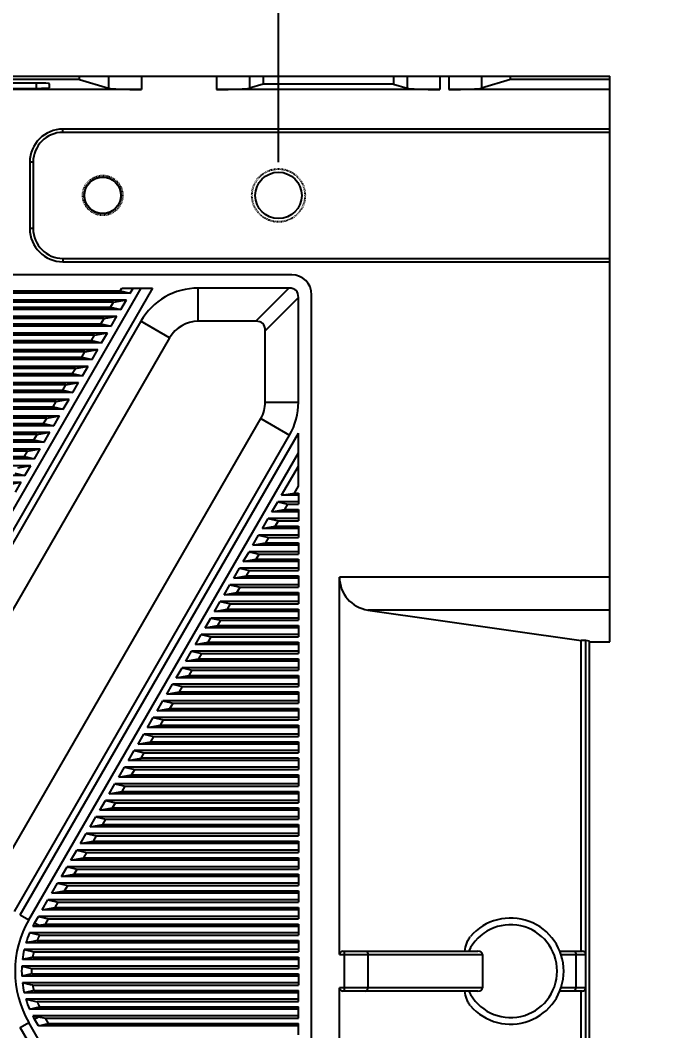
# Model space of a CAD drawing. Header units: millimetres. Extents: x 2185 to 26698, y 9658 to 17427.
# Drawn here: x 7892.6 to 7989.3, y 11007.4 to 11159.8 of the extents above; entities that cross this region are included whole.
import ezdxf

# ---------------------------------------------------------------- set-up
doc = ezdxf.new("R2010")
doc.units = ezdxf.units.MM
doc.linetypes.add('HIDDEN', pattern=[0.2, 0.1, -0.1])
doc.layers.add('02___PRT_ALL_AXES', color=7, linetype='Continuous')
doc.layers.add('DEFAULT_2', color=8, linetype='HIDDEN')
doc.styles.get("Standard").update_dxf_attribs({"font": 'arial.ttf'})
doc.dimstyles.new('我的A-GB-50', dxfattribs={"dimscale": 0.5, "dimtxt": 80, "dimasz": 50, "dimexe": 20, "dimexo": 10, "dimgap": 15, "dimtad": 1, "dimdec": 1, "dimzin": 9, "dimdsep": 46, "dimtxsty": 'Standard', "dimcen": 2.5, "dimadec": 0, "dimazin": 0, "dimtfac": 1, "dimtdec": 1, "dimtmove": 0, "dimatfit": 3, "dimfxl": 2, "dimarcsym": 0})

# ---------------------------------------------------------------- blocks, each defined once
blk = doc.blocks.new('543')
at = {"color": 7, "linetype": 'Continuous'}
for p, q in [((13760.14, 9953.98), (14000.09, 9953.98)), ((13920.12, 9953.48), (13840.12, 9953.48)), ((13913.62, 9952.91), (13846.62, 9952.91)), ((13913.62, 9952.12), (13913.62, 9952.91)), ((13915.62, 9952.21), (13915.62, 9952.82)), ((13920.12, 9953.48), (13920.12, 9953.98)), ((13920.12, 9953.48), (13924.51, 9952.14)), ((13924.51, 9953.98), (13924.51, 9952.14)), ((13929.46, 9953.98), (13929.46, 9951.95)), ((13940.78, 9953.98), (13940.78, 9951.95)), ((13945.73, 9953.98), (13945.73, 9952.14)), ((13947.8, 9953.98), (13947.8, 9952.77)), ((13967.44, 9953.98), (13967.44, 9952.77)), ((13969.51, 9953.98), (13969.51, 9952.14)), ((13974.46, 9953.98), (13974.46, 9951.95)), ((13975.78, 9953.98), (13975.78, 9951.95)), ((13980.73, 9953.98), (13980.73, 9952.14)), ((13985.12, 9953.48), (13980.73, 9952.14)), ((13985.12, 9953.48), (13985.12, 9953.98)), ((14000.09, 9953.48), (13985.12, 9953.48)), ((14000.09, 9868.64), (14000.09, 9953.98)), ((13929.46, 9951.95), (13830.78, 9951.95)), ((13846.62, 9952.12), (13913.62, 9952.12)), ((13974.46, 9951.95), (13940.78, 9951.95)), ((13947.8, 9952.77), (13945.73, 9952.14)), ((13967.44, 9952.77), (13947.8, 9952.77)), ((13967.44, 9952.77), (13969.51, 9952.14)), ((14000.09, 9951.95), (13975.78, 9951.95)), ((13917.62, 9945.48), (13917.62, 9945.98)), ((14000.09, 9945.98), (13917.62, 9945.98)), ((14000.09, 9945.48), (13917.62, 9945.48)), ((13912.62, 9940.98), (13912.62, 9930.98)), ((13913.12, 9940.98), (13912.62, 9940.98)), ((13913.12, 9940.98), (13913.12, 9930.98)), ((13913.12, 9930.98), (13912.62, 9930.98)), ((13917.62, 9926.48), (13917.62, 9925.98)), ((13917.62, 9926.48), (14000.09, 9926.48)), ((13917.62, 9925.98), (14000.09, 9925.98)), ((13952.12, 9924), (13808.12, 9924)), ((13927.78, 9921.25), (13832.46, 9921.25)), ((13833.99, 9921.6), (13926.25, 9921.6)), ((13929.37, 9922), (13892.56, 9858.25)), ((13931.1, 9922), (13893.86, 9857.5)), ((13926.25, 9921.6), (13926.48, 9922)), ((13926.25, 9921.6), (13927.78, 9921.25)), ((13926.48, 9922), (13931.1, 9922)), ((13927.78, 9921.25), (13928.21, 9922)), ((13938.03, 9917), (13938.03, 9922)), ((13951.68, 9922), (13938.03, 9922)), ((13951.68, 9922), (13946.68, 9917)), ((13955.12, 9717), (13955.12, 9921)), ((13833.04, 9920.25), (13927.2, 9920.25)), ((13925.27, 9919.9), (13834.97, 9919.9)), ((13924.81, 9919.1), (13925.27, 9919.9)), ((13925.27, 9919.9), (13927.2, 9920.25)), ((13926.34, 9918.75), (13927.2, 9920.25)), ((13953.12, 9920.57), (13948.12, 9915.57)), ((13953.12, 9904.82), (13953.12, 9920.57)), ((13926.34, 9918.75), (13833.9, 9918.75)), ((13834.48, 9917.75), (13925.76, 9917.75)), ((13835.43, 9919.1), (13924.81, 9919.1)), ((13923.83, 9917.4), (13925.76, 9917.75)), ((13924.81, 9919.1), (13926.34, 9918.75)), ((13924.89, 9916.25), (13925.76, 9917.75)), ((13924.89, 9916.25), (13835.35, 9916.25)), ((13923.83, 9917.4), (13836.41, 9917.4)), ((13836.88, 9916.6), (13923.36, 9916.6)), ((13929.37, 9917), (13894.73, 9857)), ((13923.36, 9916.6), (13923.83, 9917.4)), ((13923.36, 9916.6), (13924.89, 9916.25)), ((13933.7, 9914.5), (13929.37, 9917)), ((13946.68, 9917), (13938.03, 9917)), ((13835.92, 9915.25), (13924.32, 9915.25)), ((13922.38, 9914.9), (13837.86, 9914.9)), ((13921.92, 9914.1), (13922.38, 9914.9)), ((13922.38, 9914.9), (13924.32, 9915.25)), ((13923.45, 9913.75), (13924.32, 9915.25)), ((13948.12, 9904.82), (13948.12, 9915.57)), ((13923.45, 9913.75), (13836.79, 9913.75)), ((13838.32, 9914.1), (13921.92, 9914.1)), ((13933.7, 9914.5), (13899.06, 9854.5)), ((13921.92, 9914.1), (13923.45, 9913.75)), ((13837.37, 9912.75), (13922.87, 9912.75)), ((13920.94, 9912.4), (13839.3, 9912.4)), ((13920.48, 9911.6), (13920.94, 9912.4)), ((13920.94, 9912.4), (13922.87, 9912.75)), ((13922.01, 9911.25), (13922.87, 9912.75)), ((13922.01, 9911.25), (13838.23, 9911.25)), ((13838.81, 9910.25), (13921.43, 9910.25)), ((13839.76, 9911.6), (13920.48, 9911.6)), ((13919.5, 9909.9), (13921.43, 9910.25)), ((13920.48, 9911.6), (13922.01, 9911.25)), ((13920.56, 9908.75), (13921.43, 9910.25)), ((13920.56, 9908.75), (13839.68, 9908.75)), ((13919.5, 9909.9), (13840.74, 9909.9)), ((13841.21, 9909.1), (13919.03, 9909.1)), ((13919.03, 9909.1), (13919.5, 9909.9)), ((13919.03, 9909.1), (13920.56, 9908.75)), ((13840.25, 9907.75), (13919.99, 9907.75)), ((13918.05, 9907.4), (13842.19, 9907.4)), ((13917.59, 9906.6), (13918.05, 9907.4)), ((13918.05, 9907.4), (13919.99, 9907.75)), ((13919.12, 9906.25), (13919.99, 9907.75)), ((13919.12, 9906.25), (13841.12, 9906.25)), ((13842.65, 9906.6), (13917.59, 9906.6)), ((13917.59, 9906.6), (13919.12, 9906.25)), ((13841.7, 9905.25), (13918.54, 9905.25)), ((13916.61, 9904.9), (13843.63, 9904.9)), ((13844.09, 9904.1), (13916.15, 9904.1)), ((13916.15, 9904.1), (13916.61, 9904.9)), ((13916.15, 9904.1), (13917.68, 9903.75)), ((13916.61, 9904.9), (13918.54, 9905.25)), ((13917.68, 9903.75), (13918.54, 9905.25)), ((13948.12, 9904.82), (13953.12, 9904.82)), ((13917.68, 9903.75), (13842.56, 9903.75)), ((13843.14, 9902.75), (13917.1, 9902.75)), ((13915.17, 9902.4), (13917.1, 9902.75)), ((13916.23, 9901.25), (13917.1, 9902.75)), ((13915.17, 9902.4), (13845.07, 9902.4)), ((13905.99, 9830.5), (13947.45, 9902.32)), ((13914.7, 9901.6), (13915.17, 9902.4)), ((13914.7, 9901.6), (13916.23, 9901.25)), ((13947.45, 9902.32), (13951.78, 9899.82)), ((13910.32, 9828), (13951.78, 9899.82)), ((13911.18, 9827.5), (13953.12, 9900.14)), ((13913.26, 9899.1), (13913.72, 9899.9)), ((13913.72, 9899.9), (13915.66, 9900.25)), ((13914.79, 9898.75), (13915.66, 9900.25)), ((13953.12, 9892.14), (13953.12, 9900.14)), ((13913.26, 9899.1), (13914.79, 9898.75)), ((13911.82, 9896.6), (13912.28, 9897.4)), ((13911.82, 9896.6), (13913.35, 9896.25)), ((13912.28, 9897.4), (13914.21, 9897.75)), ((13912.48, 9826.75), (13953.12, 9897.14)), ((13913.35, 9896.25), (13914.21, 9897.75)), ((13847.47, 9895.25), (13912.77, 9895.25)), ((13910.84, 9894.9), (13912.77, 9895.25)), ((13911.9, 9893.75), (13912.77, 9895.25)), ((13950.59, 9890.75), (13953.12, 9895.14)), ((13911.9, 9893.75), (13848.34, 9893.75)), ((13910.37, 9894.1), (13911.9, 9893.75)), ((13848.91, 9892.75), (13911.33, 9892.75)), ((13909.39, 9892.4), (13911.33, 9892.75)), ((13910.46, 9891.25), (13911.33, 9892.75)), ((13952.52, 9891.1), (13953.12, 9892.14)), ((13950.59, 9890.75), (13952.52, 9891.1)), ((13953.12, 9890.75), (13950.59, 9890.75)), ((13952.52, 9891.1), (13953.12, 9891.1)), ((13953.12, 9891.1), (13953.12, 9889.4)), ((13949.14, 9888.25), (13950.01, 9889.75)), ((13953.12, 9889.75), (13950.01, 9889.75)), ((13950.01, 9889.75), (13951.54, 9889.4)), ((13951.08, 9888.6), (13951.54, 9889.4)), ((13951.54, 9889.4), (13953.12, 9889.4)), ((13949.14, 9888.25), (13951.08, 9888.6)), ((13953.12, 9888.25), (13949.14, 9888.25)), ((13951.08, 9888.6), (13953.12, 9888.6)), ((13953.12, 9888.6), (13953.12, 9886.9)), ((13947.7, 9885.75), (13948.57, 9887.25)), ((13947.7, 9885.75), (13949.63, 9886.1)), ((13953.12, 9885.75), (13947.7, 9885.75)), ((13953.12, 9887.25), (13948.57, 9887.25)), ((13948.57, 9887.25), (13950.1, 9886.9)), ((13949.63, 9886.1), (13950.1, 9886.9)), ((13949.63, 9886.1), (13953.12, 9886.1)), ((13950.1, 9886.9), (13953.12, 9886.9)), ((13953.12, 9886.1), (13953.12, 9884.4)), ((13946.26, 9883.25), (13947.12, 9884.75)), ((13953.12, 9884.75), (13947.12, 9884.75)), ((13947.12, 9884.75), (13948.65, 9884.4)), ((13948.19, 9883.6), (13948.65, 9884.4)), ((13948.65, 9884.4), (13953.12, 9884.4)), ((13946.26, 9883.25), (13948.19, 9883.6)), ((13953.12, 9883.25), (13946.26, 9883.25)), ((13948.19, 9883.6), (13953.12, 9883.6)), ((13953.12, 9883.6), (13953.12, 9881.9)), ((13944.81, 9880.75), (13945.68, 9882.25)), ((13953.12, 9882.25), (13945.68, 9882.25)), ((13945.68, 9882.25), (13947.21, 9881.9)), ((13946.75, 9881.1), (13947.21, 9881.9)), ((13947.21, 9881.9), (13953.12, 9881.9)), ((13943.37, 9878.25), (13944.24, 9879.75)), ((13953.12, 9879.75), (13944.24, 9879.75)), ((13944.24, 9879.75), (13945.77, 9879.4)), ((13944.81, 9880.75), (13946.75, 9881.1)), ((13953.12, 9880.75), (13944.81, 9880.75)), ((13946.75, 9881.1), (13953.12, 9881.1)), ((13953.12, 9881.1), (13953.12, 9879.4)), ((13943.37, 9878.25), (13945.3, 9878.6)), ((13953.12, 9878.25), (13943.37, 9878.25)), ((13945.3, 9878.6), (13945.77, 9879.4)), ((13945.3, 9878.6), (13953.12, 9878.6)), ((13945.77, 9879.4), (13953.12, 9879.4)), ((13953.12, 9878.6), (13953.12, 9876.9)), ((14000.09, 9878.4), (13959.31, 9878.4)), ((13959.31, 9821.5), (13959.31, 9878.4)), ((13941.93, 9875.75), (13942.79, 9877.25)), ((13953.12, 9877.25), (13942.79, 9877.25)), ((13942.79, 9877.25), (13944.32, 9876.9)), ((13943.86, 9876.1), (13944.32, 9876.9)), ((13944.32, 9876.9), (13953.12, 9876.9)), ((13941.93, 9875.75), (13943.86, 9876.1)), ((13953.12, 9875.75), (13941.93, 9875.75)), ((13943.86, 9876.1), (13953.12, 9876.1)), ((13953.12, 9876.1), (13953.12, 9874.4)), ((13940.48, 9873.25), (13941.35, 9874.75)), ((13940.48, 9873.25), (13942.42, 9873.6)), ((13953.12, 9874.75), (13941.35, 9874.75)), ((13941.35, 9874.75), (13942.88, 9874.4)), ((13942.42, 9873.6), (13942.88, 9874.4)), ((13942.42, 9873.6), (13953.12, 9873.6)), ((13942.88, 9874.4), (13953.12, 9874.4)), ((13953.12, 9873.6), (13953.12, 9871.9)), ((13939.04, 9870.75), (13939.91, 9872.25)), ((13953.12, 9872.25), (13939.91, 9872.25)), ((13939.91, 9872.25), (13941.44, 9871.9)), ((13953.12, 9873.25), (13940.48, 9873.25)), ((14000.09, 9873.45), (13963.61, 9873.45)), ((13963.61, 9873.45), (13995.73, 9868.87)), ((13939.04, 9870.75), (13940.97, 9871.1)), ((13953.12, 9870.75), (13939.04, 9870.75)), ((13940.97, 9871.1), (13941.44, 9871.9)), ((13940.97, 9871.1), (13953.12, 9871.1)), ((13941.44, 9871.9), (13953.12, 9871.9)), ((13953.12, 9871.1), (13953.12, 9869.4)), ((13937.6, 9868.25), (13938.46, 9869.75)), ((13953.12, 9869.75), (13938.46, 9869.75)), ((13938.46, 9869.75), (13939.99, 9869.4)), ((13939.53, 9868.6), (13939.99, 9869.4)), ((13939.99, 9869.4), (13953.12, 9869.4)), ((13937.6, 9868.25), (13939.53, 9868.6)), ((13953.12, 9868.25), (13937.6, 9868.25)), ((13939.53, 9868.6), (13953.12, 9868.6)), ((13953.12, 9868.6), (13953.12, 9866.9)), ((13996.43, 9868.87), (13995.73, 9868.87)), ((13995.73, 9822), (13995.73, 9868.87)), ((13997.02, 9868.78), (13996.43, 9868.87)), ((13996.43, 9769.14), (13996.43, 9868.87)), ((13997.02, 9769.22), (13997.02, 9868.78)), ((13997.02, 9868.64), (14000.09, 9868.64)), ((13936.15, 9865.75), (13937.02, 9867.25)), ((13936.15, 9865.75), (13938.09, 9866.1)), ((13953.12, 9867.25), (13937.02, 9867.25)), ((13937.02, 9867.25), (13938.55, 9866.9)), ((13938.09, 9866.1), (13938.55, 9866.9)), ((13938.09, 9866.1), (13953.12, 9866.1)), ((13938.55, 9866.9), (13953.12, 9866.9)), ((13953.12, 9866.1), (13953.12, 9864.4)), ((13934.71, 9863.25), (13935.58, 9864.75)), ((13953.12, 9864.75), (13935.58, 9864.75)), ((13935.58, 9864.75), (13937.11, 9864.4)), ((13953.12, 9865.75), (13936.15, 9865.75)), ((13934.71, 9863.25), (13936.64, 9863.6)), ((13953.12, 9863.25), (13934.71, 9863.25)), ((13936.64, 9863.6), (13937.11, 9864.4)), ((13936.64, 9863.6), (13953.12, 9863.6)), ((13937.11, 9864.4), (13953.12, 9864.4)), ((13953.12, 9863.6), (13953.12, 9861.9)), ((13933.27, 9860.75), (13934.13, 9862.25)), ((13953.12, 9862.25), (13934.13, 9862.25)), ((13934.13, 9862.25), (13935.66, 9861.9)), ((13935.2, 9861.1), (13935.66, 9861.9)), ((13935.66, 9861.9), (13953.12, 9861.9)), ((13933.27, 9860.75), (13935.2, 9861.1)), ((13953.12, 9860.75), (13933.27, 9860.75)), ((13935.2, 9861.1), (13953.12, 9861.1)), ((13953.12, 9861.1), (13953.12, 9859.4)), ((13931.82, 9858.25), (13932.69, 9859.75)), ((13931.82, 9858.25), (13933.76, 9858.6)), ((13953.12, 9859.75), (13932.69, 9859.75)), ((13932.69, 9859.75), (13934.22, 9859.4)), ((13933.76, 9858.6), (13934.22, 9859.4)), ((13933.76, 9858.6), (13953.12, 9858.6)), ((13934.22, 9859.4), (13953.12, 9859.4)), ((13953.12, 9858.6), (13953.12, 9856.9)), ((13930.38, 9855.75), (13931.25, 9857.25)), ((13953.12, 9857.25), (13931.25, 9857.25)), ((13931.25, 9857.25), (13932.78, 9856.9)), ((13953.12, 9858.25), (13931.82, 9858.25)), ((13932.31, 9856.1), (13932.78, 9856.9)), ((13932.78, 9856.9), (13953.12, 9856.9)), ((13930.38, 9855.75), (13932.31, 9856.1)), ((13953.12, 9855.75), (13930.38, 9855.75)), ((13932.31, 9856.1), (13953.12, 9856.1)), ((13953.12, 9856.1), (13953.12, 9854.4)), ((13928.94, 9853.25), (13929.8, 9854.75)), ((13953.12, 9854.75), (13929.8, 9854.75)), ((13929.8, 9854.75), (13931.33, 9854.4)), ((13930.87, 9853.6), (13931.33, 9854.4)), ((13931.33, 9854.4), (13953.12, 9854.4)), ((13927.49, 9850.75), (13928.36, 9852.25)), ((13953.12, 9852.25), (13928.36, 9852.25)), ((13928.36, 9852.25), (13929.89, 9851.9)), ((13928.94, 9853.25), (13930.87, 9853.6)), ((13953.12, 9853.25), (13928.94, 9853.25)), ((13930.87, 9853.6), (13953.12, 9853.6)), ((13953.12, 9853.6), (13953.12, 9851.9)), ((13927.49, 9850.75), (13929.43, 9851.1)), ((13953.12, 9850.75), (13927.49, 9850.75)), ((13929.43, 9851.1), (13929.89, 9851.9)), ((13953.12, 9851.1), (13929.43, 9851.1)), ((13929.89, 9851.9), (13953.12, 9851.9)), ((13953.12, 9851.1), (13953.12, 9849.4)), ((13926.05, 9848.25), (13926.91, 9849.75)), ((13953.12, 9849.75), (13926.91, 9849.75)), ((13926.91, 9849.75), (13928.44, 9849.4)), ((13927.98, 9848.6), (13928.44, 9849.4)), ((13928.44, 9849.4), (13953.12, 9849.4)), ((13926.05, 9848.25), (13927.98, 9848.6)), ((13953.12, 9848.25), (13926.05, 9848.25)), ((13927.98, 9848.6), (13953.12, 9848.6)), ((13953.12, 9848.6), (13953.12, 9846.9)), ((13924.61, 9845.75), (13925.47, 9847.25)), ((13953.12, 9847.25), (13925.47, 9847.25)), ((13925.47, 9847.25), (13927, 9846.9)), ((13926.54, 9846.1), (13927, 9846.9)), ((13927, 9846.9), (13953.12, 9846.9)), ((13923.16, 9843.25), (13924.03, 9844.75)), ((13953.12, 9844.75), (13924.03, 9844.75)), ((13924.03, 9844.75), (13925.56, 9844.4)), ((13924.61, 9845.75), (13926.54, 9846.1)), ((13953.12, 9845.75), (13924.61, 9845.75)), ((13926.54, 9846.1), (13953.12, 9846.1)), ((13953.12, 9846.1), (13953.12, 9844.4)), ((13923.16, 9843.25), (13925.1, 9843.6)), ((13953.12, 9843.25), (13923.16, 9843.25)), ((13925.1, 9843.6), (13925.56, 9844.4)), ((13925.1, 9843.6), (13953.12, 9843.6)), ((13925.56, 9844.4), (13953.12, 9844.4)), ((13953.12, 9843.6), (13953.12, 9841.9)), ((13921.72, 9840.75), (13922.58, 9842.25)), ((13953.12, 9842.25), (13922.58, 9842.25)), ((13922.58, 9842.25), (13924.11, 9841.9)), ((13923.65, 9841.1), (13924.11, 9841.9)), ((13924.11, 9841.9), (13953.12, 9841.9)), ((13921.72, 9840.75), (13923.65, 9841.1)), ((13953.12, 9840.75), (13921.72, 9840.75)), ((13923.65, 9841.1), (13953.12, 9841.1)), ((13953.12, 9841.1), (13953.12, 9839.4)), ((13920.28, 9838.25), (13921.14, 9839.75)), ((13920.28, 9838.25), (13922.21, 9838.6)), ((13953.12, 9839.75), (13921.14, 9839.75)), ((13921.14, 9839.75), (13922.67, 9839.4)), ((13922.21, 9838.6), (13922.67, 9839.4)), ((13922.21, 9838.6), (13953.12, 9838.6)), ((13922.67, 9839.4), (13953.12, 9839.4)), ((13953.12, 9838.6), (13953.12, 9836.9)), ((13918.83, 9835.75), (13919.7, 9837.25)), ((13953.12, 9837.25), (13919.7, 9837.25)), ((13919.7, 9837.25), (13921.23, 9836.9)), ((13953.12, 9838.25), (13920.28, 9838.25)), ((13918.83, 9835.75), (13920.77, 9836.1)), ((13953.12, 9835.75), (13918.83, 9835.75)), ((13920.77, 9836.1), (13921.23, 9836.9)), ((13920.77, 9836.1), (13953.12, 9836.1)), ((13921.23, 9836.9), (13953.12, 9836.9)), ((13953.12, 9836.1), (13953.12, 9834.4)), ((13917.39, 9833.25), (13918.25, 9834.75)), ((13953.12, 9834.75), (13918.25, 9834.75)), ((13918.25, 9834.75), (13919.78, 9834.4)), ((13919.32, 9833.6), (13919.78, 9834.4)), ((13919.78, 9834.4), (13953.12, 9834.4)), ((13917.39, 9833.25), (13919.32, 9833.6)), ((13953.12, 9833.25), (13917.39, 9833.25)), ((13919.32, 9833.6), (13953.12, 9833.6)), ((13953.12, 9833.6), (13953.12, 9831.9)), ((13915.95, 9830.75), (13916.81, 9832.25)), ((13915.95, 9830.75), (13917.88, 9831.1)), ((13953.12, 9832.25), (13916.81, 9832.25)), ((13916.81, 9832.25), (13918.34, 9831.9)), ((13917.88, 9831.1), (13918.34, 9831.9)), ((13917.88, 9831.1), (13953.12, 9831.1)), ((13918.34, 9831.9), (13953.12, 9831.9)), ((13953.12, 9831.1), (13953.12, 9829.4)), ((13914.5, 9828.25), (13915.37, 9829.75)), ((13953.12, 9829.75), (13915.37, 9829.75)), ((13915.37, 9829.75), (13916.9, 9829.4)), ((13953.12, 9830.75), (13915.95, 9830.75)), ((13916.44, 9828.6), (13916.9, 9829.4)), ((13916.9, 9829.4), (13953.12, 9829.4)), ((13914.5, 9828.25), (13916.44, 9828.6)), ((13953.12, 9828.25), (13914.5, 9828.25)), ((13916.44, 9828.6), (13953.12, 9828.6)), ((13953.12, 9828.6), (13953.12, 9826.9)), ((13911.18, 9827.5), (13912.48, 9826.75)), ((13913.35, 9826.25), (13913.92, 9827.25)), ((13953.12, 9827.25), (13913.92, 9827.25)), ((13913.92, 9827.25), (13915.45, 9826.9)), ((13914.99, 9826.1), (13915.45, 9826.9)), ((13915.45, 9826.9), (13953.12, 9826.9)), ((13953.12, 9825.75), (13913.07, 9825.75)), ((13913.94, 9825.91), (13913.35, 9826.25)), ((13913.94, 9825.91), (13914.99, 9826.1)), ((13914.99, 9826.1), (13953.12, 9826.1)), ((13953.12, 9826.1), (13953.12, 9824.4)), ((13953.12, 9824.75), (13912.59, 9824.75)), ((13914.08, 9824.4), (13912.59, 9824.75)), ((13913.75, 9823.6), (13953.12, 9823.6)), ((13914.08, 9824.4), (13953.12, 9824.4)), ((13953.12, 9823.6), (13953.12, 9821.9)), ((13953.12, 9822.25), (13911.77, 9822.25)), ((13911.77, 9822.25), (13913.23, 9821.9)), ((13953.12, 9823.25), (13912.04, 9823.25)), ((13913.23, 9821.9), (13953.12, 9821.9)), ((13959.81, 9822), (13963.25, 9822)), ((13960.07, 9816), (13960.07, 9822)), ((13992.54, 9822), (13995.93, 9822)), ((13953.12, 9820.75), (13911.51, 9820.75)), ((13913.08, 9821.1), (13953.12, 9821.1)), ((13953.12, 9821.1), (13953.12, 9819.4)), ((13959.31, 9821.5), (13963.61, 9821.5)), ((13963.61, 9821.5), (13963.61, 9816.5)), ((13992.72, 9821.5), (13996.43, 9821.5)), ((13994.97, 9816.5), (13994.97, 9821.5)), ((13953.12, 9819.75), (13911.42, 9819.75)), ((13911.42, 9819.75), (13912.91, 9819.4)), ((13912.91, 9819.4), (13953.12, 9819.4)), ((13912.91, 9818.6), (13911.42, 9818.25)), ((13953.12, 9818.25), (13911.42, 9818.25)), ((13953.12, 9817.25), (13911.51, 9817.25)), ((13912.91, 9818.6), (13953.12, 9818.6)), ((13953.12, 9818.6), (13953.12, 9816.9)), ((13913.23, 9816.1), (13911.77, 9815.75)), ((13953.12, 9815.75), (13911.77, 9815.75)), ((13913.08, 9816.9), (13953.12, 9816.9)), ((13913.23, 9816.1), (13953.12, 9816.1)), ((13953.12, 9814.4), (13953.12, 9816.1)), ((13963.61, 9816.5), (13959.31, 9816.5)), ((13959.31, 9759.6), (13959.31, 9816.5)), ((13963.25, 9816), (13959.81, 9816)), ((13995.93, 9816), (13992.54, 9816)), ((13996.43, 9816.5), (13992.72, 9816.5)), ((13995.73, 9769.14), (13995.73, 9816)), ((13953.12, 9814.75), (13912.04, 9814.75)), ((13913.75, 9814.4), (13953.12, 9814.4)), ((13912.59, 9813.25), (13914.08, 9813.6)), ((13953.12, 9813.25), (13912.59, 9813.25)), ((13914.08, 9813.6), (13953.12, 9813.6)), ((13953.12, 9811.9), (13953.12, 9813.6)), ((13911.18, 9810.5), (13912.48, 9811.25)), ((13953.12, 9740.86), (13912.48, 9811.25)), ((13953.12, 9812.25), (13913.07, 9812.25)), ((13913.35, 9811.75), (13913.94, 9812.09)), ((13913.92, 9810.75), (13913.35, 9811.75)), ((13913.92, 9810.75), (13915.45, 9811.1)), ((13913.94, 9812.09), (13914.99, 9811.9)), ((13914.99, 9811.9), (13953.12, 9811.9)), ((13915.45, 9811.1), (13914.99, 9811.9)), ((13915.45, 9811.1), (13953.12, 9811.1)), ((13953.12, 9809.4), (13953.12, 9811.1)), ((13953.12, 9737.86), (13911.18, 9810.5)), ((13953.12, 9810.75), (13913.92, 9810.75))]:
    blk.add_line(p, q, dxfattribs=at)
for centre, radius in [((13950.12, 9935.98), 3.5), ((13950.12, 9935.98), 3.5), ((13950.12, 9935.98), 3.5), ((13923.62, 9935.98), 2.75), ((13923.62, 9935.98), 2.75), ((13923.62, 9935.98), 2.75)]:
    blk.add_circle(centre, radius, dxfattribs=at)
at = {"color": 2, "linetype": 'Continuous'}
blk.add_circle((13950.12, 9935.98), 3.5, dxfattribs=at)
at = {"color": 3, "linetype": 'Continuous'}
blk.add_circle((13923.62, 9935.98), 2.75, dxfattribs=at)
at = {"color": 7, "linetype": 'Continuous'}
for centre, radius, start, end in [((13917.62, 9940.98), 5, 90, 180), ((13917.62, 9940.98), 4.5, 90, 180), ((13917.62, 9930.98), 5, 180, 270), ((13917.62, 9930.98), 4.5, 180, 270), ((13952.12, 9921), 3, 0, 90), ((13938.03, 9912), 10, 90, 150), ((13938.03, 9912), 5, 90, 150), ((13943.12, 9904.82), 5, 330, 0), ((13943.12, 9904.82), 10, 330, 0), ((13925.9, 9819), 15.5, 150, 210), ((13985.12, 9819), 8, 220.7874, 139.2126), ((13925.9, 9819), 14.5, 150, 152.2563), ((13944.45, 9657.38), 171.28, 100.2604, 100.555), ((13985.12, 9819), 7, 205.3769, 154.6231), ((13925.9, 9819), 14.5, 156.6372, 162.9562), ((13962.35, 9582.61), 245.85, 101.4029, 101.8083), ((13925.9, 9819), 13, 155.4565, 159.2773), ((13925.9, 9819), 14.5, 167.0478, 173.0681), ((13925.9, 9819), 13, 167.1102, 170.7038), ((13995.93, 9821.5), 0.5, 0, 90), ((14021.06, 9334.67), 498.27, 102.5161, 102.7005), ((13925.9, 9819), 14.5, 177.0351, 182.9649), ((13925.9, 9819), 13, 178.2368, 181.7632), ((13925.9, 9819), 14.5, 186.9319, 192.9522), ((14021.06, 10303.34), 498.27, 257.2995, 257.4839), ((13925.9, 9819), 13, 189.2962, 192.8898), ((13995.93, 9816.5), 0.5, 270, 0), ((13925.9, 9819), 14.5, 197.0438, 203.3628), ((13964.82, 10067.41), 258.12, 258.2013, 258.5875), ((13925.9, 9819), 13, 200.7227, 204.5435), ((13925.9, 9819), 14.5, 207.7437, 210), ((13944.45, 9980.63), 171.28, 259.445, 259.7396)]:
    blk.add_arc(centre, radius, start, end, dxfattribs=at)
for centre, major_axis, ratio, start_param, end_param in [((13913.62, 9952.82), (2, 0), 0.043661, 0, 1.570796), ((13913.62, 9952.21), (2, 0), 0.043661, -1.570796, 0), ((13929.46, 9952.17), (5, 0), 0.043661, -2.999697, -1.570796), ((13940.78, 9952.17), (5, 0), 0.043661, -1.570796, -0.141895), ((13974.46, 9952.17), (5, 0), 0.043661, -2.999697, -1.570796), ((13975.78, 9952.17), (5, 0), 0.043661, -1.570796, -0.141895), ((13935.72, 9904.6), (17.04, 17.04), 0.207514, -0.20461, 0.20461), ((13930.72, 9899.6), (-17.04, -17.04), 0.207514, 2.936982, 3.346203), ((13964.31, 9878.4), (0, 5), 1, 1.570796, 2.999697), ((13959.81, 9821.5), (0, 0.5), 1, 0, 1.570796), ((13959.81, 9816.5), (0, 0.5), 1, -4.712389, -3.538198), ((13959.81, 9816.5), (0.5, 0), 1, -1.967401, -1.570796)]:
    blk.add_ellipse(centre, major_axis=major_axis, ratio=ratio, start_param=start_param, end_param=end_param, dxfattribs=at)
for points, knots in [([(13978.21, 9822), (13978.28, 9822.41), (13978.42, 9823.02), (13978.73, 9823.76), (13978.94, 9824.09), (13979.06, 9824.23)], [0, 0, 0, 0, 0.518653, 0.766653, 1, 1, 1, 1]), ([(13963.25, 9822), (13963.3, 9822), (13963.4, 9821.97), (13963.52, 9821.86), (13963.59, 9821.69), (13963.61, 9821.57), (13963.61, 9821.5)], [0, 0, 0, 0, 0.20928, 0.444593, 0.712343, 1, 1, 1, 1]), ([(13994.62, 9822), (13994.66, 9822), (13994.76, 9821.97), (13994.88, 9821.86), (13994.95, 9821.69), (13994.97, 9821.57), (13994.97, 9821.5)], [0, 0, 0, 0, 0.20928, 0.444593, 0.712343, 1, 1, 1, 1]), ([(13963.25, 9816), (13963.3, 9816), (13963.4, 9816.03), (13963.52, 9816.15), (13963.59, 9816.31), (13963.61, 9816.44), (13963.61, 9816.5)], [0, 0, 0, 0, 0.20928, 0.444593, 0.712343, 1, 1, 1, 1]), ([(13979.06, 9813.78), (13978.94, 9813.92), (13978.73, 9814.25), (13978.42, 9814.99), (13978.28, 9815.59), (13978.21, 9816)], [0, 0, 0, 0, 0.233349, 0.481349, 1, 1, 1, 1]), ([(13994.62, 9816), (13994.66, 9816), (13994.76, 9816.03), (13994.88, 9816.15), (13994.95, 9816.31), (13994.97, 9816.44), (13994.97, 9816.5)], [0, 0, 0, 0, 0.20928, 0.444593, 0.712343, 1, 1, 1, 1])]:
    blk.add_open_spline(points, degree=3, knots=knots, dxfattribs=at)
at = {"layer": '02___PRT_ALL_AXES', "color": 7, "linetype": 'Continuous'}
for p, q in [((13904.77, 9901.6), (13914.7, 9901.6)), ((13916.23, 9901.25), (13905.32, 9901.25)), ((13906.16, 9900.25), (13915.66, 9900.25)), ((13913.72, 9899.9), (13906.32, 9899.9)), ((13906.53, 9899.1), (13913.26, 9899.1)), ((13914.79, 9898.75), (13906.55, 9898.75)), ((13905.78, 9896.6), (13911.82, 9896.6)), ((13912.28, 9897.4), (13906.28, 9897.4)), ((13906.41, 9897.75), (13914.21, 9897.75)), ((13913.35, 9896.25), (13905.44, 9896.25)), ((13963.25, 9822), (13980.18, 9822)), ((13963.61, 9821.5), (13980.89, 9821.5)), ((13980.89, 9821.5), (13980.89, 9816.5)), ((13980.18, 9816), (13963.25, 9816)), ((13980.89, 9816.5), (13963.61, 9816.5))]:
    blk.add_line(p, q, dxfattribs=at)
for centre, start_param, end_param in [((13980.18, 9821.5), 0, 1.570796), ((13980.18, 9816.5), -1.570796, 0)]:
    blk.add_ellipse(centre, major_axis=(0.707, 0), ratio=0.707107, start_param=start_param, end_param=end_param, dxfattribs=at)
at = {"layer": 'DEFAULT_2', "color": 8, "linetype": 'HIDDEN'}
for centre, radius in [((13950.12, 9935.98), 4), ((13923.62, 9935.98), 3)]:
    blk.add_circle(centre, radius, dxfattribs=at)
blk = doc.blocks.new('*D108')
at = {"color": 0, "lineweight": -2, "transparency": 16777216}
for p, q in [((7791.55, 11138.36), (7791.55, 11228.59)), ((7931.55, 11138.36), (7931.55, 11228.59)), ((7816.55, 11218.59), (7906.55, 11218.59)), ((7931.55, 11218.59), (8245.77, 11218.59))]:
    blk.add_line(p, q, dxfattribs=at)
at = {"color": 0, "transparency": 16777216}
for points in [[(7816.55, 11222.76), (7816.55, 11214.43), (7791.55, 11218.59)], [(7906.55, 11222.76), (7906.55, 11214.43), (7931.55, 11218.59)]]:
    blk.add_solid(points, dxfattribs=at)
at = {"layer": 'Defpoints', "color": 0, "transparency": 16777216}
for p in [(7931.55, 11218.59), (7791.55, 11133.36), (7931.55, 11133.36)]:
    blk.add_point(p, dxfattribs=at)
at = {"color": 0, "lineweight": 5, "transparency": 16777216, "insert": (8101.16, 11251.99), "char_height": 40, "attachment_point": 5}
blk.add_mtext('140 [5 1/2"]', dxfattribs=at)

msp = doc.modelspace()

# ---------------------------------------------------------------- block references
at = {"color": 4, "lineweight": 5}
msp.add_blockref('543', (-6018.569, 1197.386), dxfattribs=at)

# ---------------------------------------------------------------- dimensions: what is measured, and where the dimension line sits
at = {"lineweight": 5}
dim = msp.add_linear_dim(base=(7931.551, 11218.594), p1=(7791.551, 11133.364), p2=(7931.551, 11133.364), dimstyle='我的A-GB-50', dxfattribs=at)
dim.commit()
dim.dimension.update_dxf_attribs({"geometry": '*D108', "text_midpoint": (8101.159, 11218.594), "dimtype": 160})

doc.saveas('drawing.dxf')
